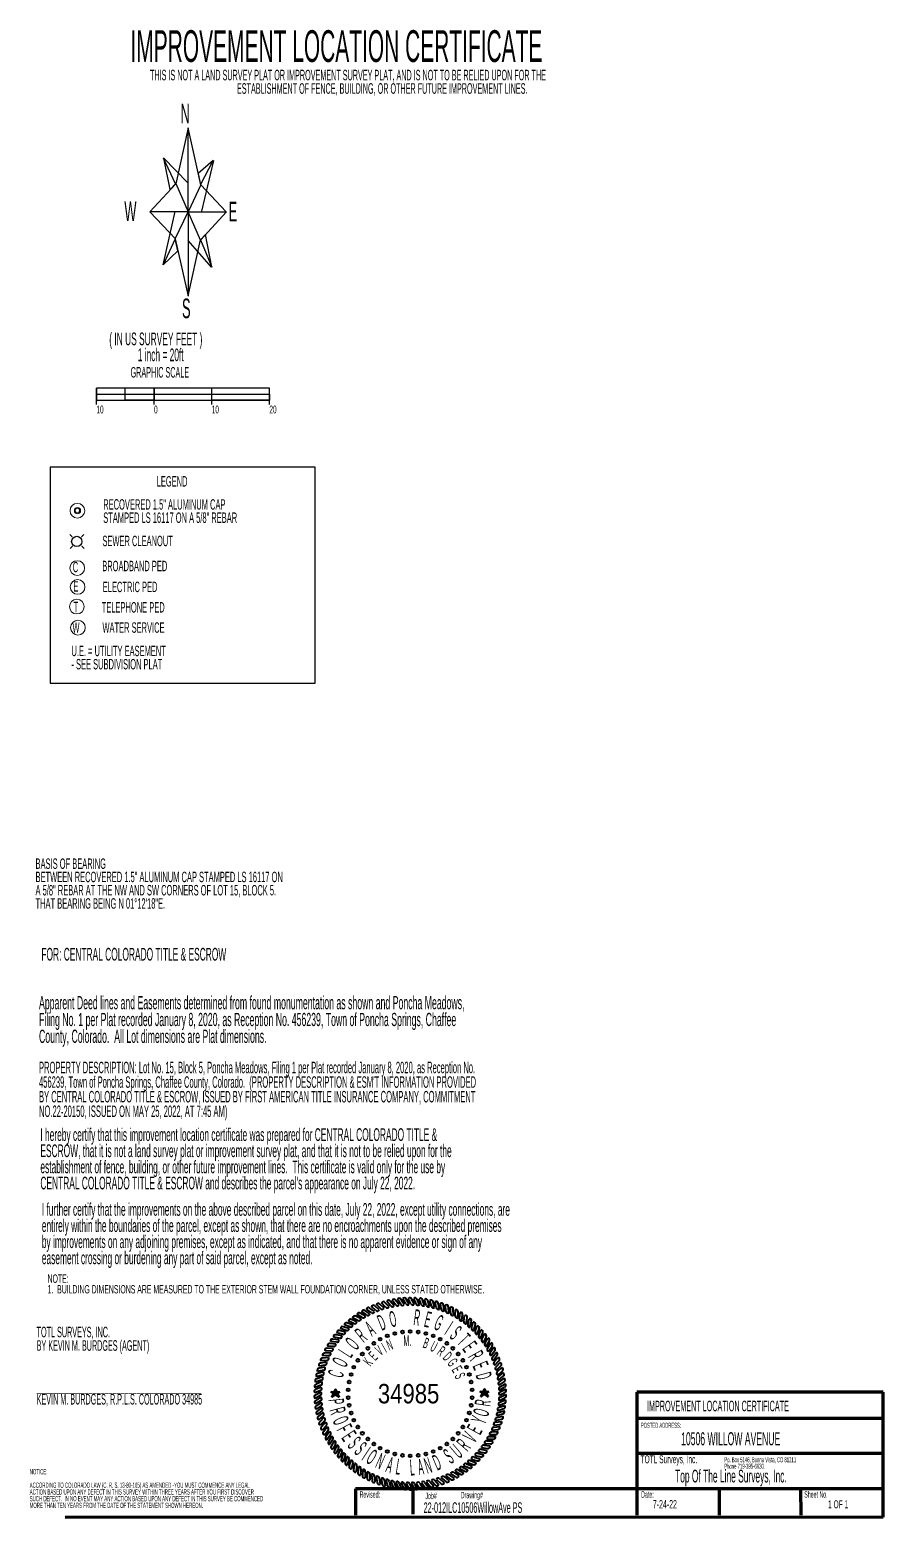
# Model space of a CAD drawing. Extents: x 2835785 to 2851632, y 1243954 to 1251877.
# Drawn here: x 2847727.5 to 2847949.6, y 1244656.6 to 1245043.4 of the extents above; entities that cross this region are included whole.
import ezdxf

# ---------------------------------------------------------------- set-up
doc = ezdxf.new("R2010")
doc.units = 0
doc.header["$MEASUREMENT"] = 0
doc.layers.get('0').update_dxf_attribs({"true_color": 0x000000})
for name, color, linetype, true_color in [('Layout', 5, 'Continuous', 0x0000ff), ('ROPE', 7, 'Continuous', 0x000000), ('Text', 5, 'Continuous', 0x0000ff)]:
    doc.layers.add(name, color=color, linetype=linetype, true_color=true_color)

msp = doc.modelspace()

# ---------------------------------------------------------------- linework, layer by layer
at = {"color": 18, "linetype": 'ByBlock', "lineweight": 40, "ltscale": 30, "true_color": 0x000000}
for p, q in [((2847805.94, 1244689.18), (2847808.1, 1244689.18)), ((2847806.01, 1244689.14), (2847808.03, 1244689.14)), ((2847806.08, 1244689.09), (2847807.96, 1244689.09)), ((2847806.08, 1244687.92), (2847806.13, 1244687.92)), ((2847806.11, 1244687.96), (2847806.2, 1244687.96)), ((2847806.13, 1244688.01), (2847806.27, 1244688.01)), ((2847806.15, 1244689.05), (2847807.89, 1244689.05)), ((2847806.15, 1244688.05), (2847806.34, 1244688.05)), ((2847806.17, 1244688.1), (2847806.41, 1244688.1)), ((2847806.19, 1244688.14), (2847806.48, 1244688.14)), ((2847806.21, 1244688.19), (2847806.55, 1244688.19)), ((2847806.22, 1244689), (2847807.82, 1244689)), ((2847806.23, 1244688.23), (2847806.62, 1244688.23)), ((2847806.25, 1244688.28), (2847806.69, 1244688.28)), ((2847806.28, 1244688.32), (2847806.76, 1244688.32)), ((2847806.29, 1244688.96), (2847807.75, 1244688.96)), ((2847806.3, 1244688.37), (2847806.83, 1244688.37)), ((2847806.32, 1244688.41), (2847806.9, 1244688.41)), ((2847806.34, 1244688.46), (2847806.97, 1244688.46)), ((2847806.36, 1244688.91), (2847807.68, 1244688.91)), ((2847806.36, 1244688.51), (2847807.69, 1244688.51)), ((2847806.38, 1244688.55), (2847807.67, 1244688.55)), ((2847806.4, 1244688.6), (2847807.65, 1244688.6)), ((2847806.42, 1244688.64), (2847807.63, 1244688.64)), ((2847806.43, 1244688.87), (2847807.61, 1244688.87)), ((2847806.44, 1244688.69), (2847807.61, 1244688.69)), ((2847806.47, 1244688.73), (2847807.59, 1244688.73)), ((2847806.49, 1244688.78), (2847807.57, 1244688.78)), ((2847806.5, 1244688.82), (2847807.55, 1244688.82)), ((2847806.7, 1244689.23), (2847807.37, 1244689.23)), ((2847806.72, 1244689.27), (2847807.35, 1244689.27)), ((2847806.74, 1244689.32), (2847807.33, 1244689.32)), ((2847806.76, 1244689.36), (2847807.31, 1244689.36)), ((2847806.78, 1244689.41), (2847807.29, 1244689.41)), ((2847806.8, 1244689.45), (2847807.27, 1244689.45)), ((2847806.82, 1244689.5), (2847807.25, 1244689.5)), ((2847806.85, 1244689.54), (2847807.23, 1244689.54)), ((2847806.87, 1244689.59), (2847807.21, 1244689.59)), ((2847806.89, 1244689.63), (2847807.19, 1244689.63)), ((2847806.91, 1244689.68), (2847807.17, 1244689.68)), ((2847806.93, 1244689.72), (2847807.15, 1244689.72)), ((2847806.95, 1244689.77), (2847807.13, 1244689.77)), ((2847806.97, 1244689.81), (2847807.11, 1244689.81)), ((2847806.99, 1244689.86), (2847807.09, 1244689.86)), ((2847807.01, 1244689.9), (2847807.07, 1244689.9)), ((2847807.04, 1244689.95), (2847807.05, 1244689.95)), ((2847807.06, 1244688.46), (2847807.71, 1244688.46)), ((2847807.13, 1244688.41), (2847807.73, 1244688.41)), ((2847807.19, 1244688.37), (2847807.75, 1244688.37)), ((2847807.26, 1244688.32), (2847807.77, 1244688.32)), ((2847807.33, 1244688.28), (2847807.79, 1244688.28)), ((2847807.4, 1244688.23), (2847807.81, 1244688.23)), ((2847807.47, 1244688.19), (2847807.83, 1244688.19)), ((2847807.54, 1244688.14), (2847807.85, 1244688.14)), ((2847807.61, 1244688.1), (2847807.87, 1244688.1)), ((2847807.68, 1244688.05), (2847807.89, 1244688.05)), ((2847807.75, 1244688.01), (2847807.91, 1244688.01)), ((2847807.82, 1244687.96), (2847807.93, 1244687.96)), ((2847807.89, 1244687.92), (2847807.95, 1244687.92)), ((2847807.96, 1244687.87), (2847807.97, 1244687.87)), ((2847844.7, 1244689.29), (2847846.87, 1244689.29)), ((2847844.77, 1244689.25), (2847846.8, 1244689.25)), ((2847844.84, 1244689.2), (2847846.73, 1244689.2)), ((2847844.85, 1244688.03), (2847844.89, 1244688.03)), ((2847844.87, 1244688.07), (2847844.96, 1244688.07)), ((2847844.89, 1244688.12), (2847845.03, 1244688.12)), ((2847844.91, 1244689.16), (2847846.65, 1244689.16)), ((2847844.91, 1244688.16), (2847845.1, 1244688.16)), ((2847844.93, 1244688.21), (2847845.17, 1244688.21)), ((2847844.96, 1244688.25), (2847845.24, 1244688.25)), ((2847844.98, 1244689.11), (2847846.58, 1244689.11)), ((2847844.98, 1244688.3), (2847845.31, 1244688.3)), ((2847845, 1244688.34), (2847845.39, 1244688.34)), ((2847845.02, 1244688.39), (2847845.46, 1244688.39)), ((2847845.04, 1244688.43), (2847845.53, 1244688.43)), ((2847845.05, 1244689.06), (2847846.51, 1244689.06)), ((2847845.06, 1244688.48), (2847845.6, 1244688.48)), ((2847845.08, 1244688.52), (2847845.67, 1244688.52)), ((2847845.1, 1244688.57), (2847845.74, 1244688.57)), ((2847845.12, 1244689.02), (2847846.44, 1244689.02)), ((2847845.12, 1244688.61), (2847846.46, 1244688.61)), ((2847845.15, 1244688.66), (2847846.44, 1244688.66)), ((2847845.17, 1244688.7), (2847846.42, 1244688.7)), ((2847845.19, 1244688.97), (2847846.37, 1244688.97)), ((2847845.19, 1244688.75), (2847846.4, 1244688.75)), ((2847845.21, 1244688.79), (2847846.38, 1244688.79)), ((2847845.23, 1244688.84), (2847846.35, 1244688.84)), ((2847845.25, 1244688.88), (2847846.33, 1244688.88)), ((2847845.26, 1244688.93), (2847846.31, 1244688.93)), ((2847845.46, 1244689.34), (2847846.13, 1244689.34)), ((2847845.48, 1244689.38), (2847846.11, 1244689.38)), ((2847845.5, 1244689.43), (2847846.09, 1244689.43)), ((2847845.53, 1244689.47), (2847846.07, 1244689.47)), ((2847845.55, 1244689.52), (2847846.05, 1244689.52)), ((2847845.57, 1244689.56), (2847846.03, 1244689.56)), ((2847845.59, 1244689.61), (2847846.01, 1244689.61)), ((2847845.61, 1244689.65), (2847845.99, 1244689.65)), ((2847845.63, 1244689.7), (2847845.97, 1244689.7)), ((2847845.65, 1244689.74), (2847845.95, 1244689.74)), ((2847845.67, 1244689.79), (2847845.93, 1244689.79)), ((2847845.69, 1244689.83), (2847845.91, 1244689.83)), ((2847845.72, 1244689.88), (2847845.89, 1244689.88)), ((2847845.74, 1244689.92), (2847845.87, 1244689.92)), ((2847845.76, 1244689.97), (2847845.85, 1244689.97)), ((2847845.78, 1244690.01), (2847845.83, 1244690.01)), ((2847845.8, 1244690.06), (2847845.81, 1244690.06)), ((2847845.82, 1244688.57), (2847846.48, 1244688.57)), ((2847845.89, 1244688.52), (2847846.5, 1244688.52)), ((2847845.96, 1244688.48), (2847846.52, 1244688.48)), ((2847846.03, 1244688.43), (2847846.54, 1244688.43)), ((2847846.1, 1244688.39), (2847846.56, 1244688.39)), ((2847846.17, 1244688.34), (2847846.58, 1244688.34)), ((2847846.24, 1244688.3), (2847846.6, 1244688.3)), ((2847846.31, 1244688.25), (2847846.62, 1244688.25)), ((2847846.38, 1244688.21), (2847846.64, 1244688.21)), ((2847846.45, 1244688.16), (2847846.66, 1244688.16)), ((2847846.52, 1244688.12), (2847846.68, 1244688.12)), ((2847846.59, 1244688.07), (2847846.7, 1244688.07)), ((2847846.66, 1244688.03), (2847846.72, 1244688.03)), ((2847846.73, 1244687.98), (2847846.74, 1244687.98))]:
    msp.add_line(p, q, dxfattribs=at)
at = {"layer": 'Layout', "color": 5, "linetype": 'ByBlock', "ltscale": 30, "true_color": 0x0000ff}
for p, q in [((2847768.64, 1245017.85), (2847771.94, 1245003.05)), ((2847768.65, 1245003.6), (2847762.27, 1245010.02)), ((2847775.3, 1245009.33), (2847772.16, 1244996.18)), ((2847765.51, 1245003.28), (2847758.74, 1244996.03)), ((2847762.2, 1244982.24), (2847765.33, 1244996.08)), ((2847771.91, 1244988.69), (2847778.66, 1244996.01)), ((2847765.34, 1244989.02), (2847768.72, 1244974.1)), ((2847774.82, 1244981.61), (2847768.73, 1244988.6))]:
    msp.add_line(p, q, dxfattribs=at)
at = {"layer": 'Layout', "color": 18, "linetype": 'ByBlock', "lineweight": 25, "ltscale": 30, "true_color": 0x000000}
for p, q in [((2847738.53, 1244911.52), (2847737.93, 1244912.12)), ((2847738.53, 1244911.52), (2847737.93, 1244912.12)), ((2847740.93, 1244911.52), (2847741.53, 1244912.12)), ((2847738.62, 1244909.12), (2847738.02, 1244908.52)), ((2847741.02, 1244909.12), (2847741.62, 1244908.52))]:
    msp.add_line(p, q, dxfattribs=at)
at = {"layer": 'Layout', "color": 5, "linetype": 'ByBlock', "lineweight": 80, "ltscale": 30, "true_color": 0x0000ff}
for p, q in [((2847949.59, 1244689.2), (2847885.5, 1244689.2)), ((2847885.5, 1244689.2), (2847885.5, 1244657.18)), ((2847949.52, 1244656.64), (2847949.59, 1244689.2)), ((2847949.59, 1244682.34), (2847885.5, 1244682.34)), ((2847949.59, 1244673.19), (2847885.5, 1244673.19)), ((2847858.44, 1244664.04), (2847812.27, 1244664.04)), ((2847812.27, 1244664.04), (2847812.27, 1244657.18)), ((2847827.27, 1244657.46), (2847827.27, 1244664.32)), ((2847885.5, 1244664.04), (2847858.04, 1244664.04)), ((2847949.53, 1244664.03), (2847885.5, 1244664.04)), ((2847906.93, 1244657.18), (2847906.93, 1244664.04)), ((2847928.2, 1244657.18), (2847928.16, 1244664.04)), ((2847736.75, 1244656.65), (2847949.54, 1244656.71))]:
    msp.add_line(p, q, dxfattribs=at)
at = {"layer": 'Layout', "color": 5, "linetype": 'ByBlock', "ltscale": 30, "true_color": 0x0000ff}
for points in [[(2847768.72, 1244996.02), (2847768.73, 1245017.83), (2847765.51, 1245003.26), (2847765.51, 1245003.36), (2847768.72, 1244996.02)], [(2847765.41, 1245003.31), (2847762.27, 1245010.01), (2847763.98, 1245001.8), (2847764.02, 1245001.8), (2847765.41, 1245003.31)], [(2847771.94, 1245003.03), (2847775.21, 1245009.35), (2847771.28, 1245005.97), (2847771.95, 1245003.04), (2847771.94, 1245003.03)], [(2847768.71, 1244996.03), (2847778.64, 1244996.03), (2847772, 1245003.08), (2847772.05, 1245003.08), (2847768.71, 1244996.03)], [(2847768.68, 1244996.05), (2847758.75, 1244996.05), (2847765.39, 1244989), (2847765.34, 1244989), (2847768.68, 1244996.05)], [(2847768.72, 1244996.01), (2847768.72, 1244974.2), (2847771.93, 1244988.78), (2847771.93, 1244988.68), (2847768.72, 1244996.01)], [(2847765.35, 1244989), (2847762.23, 1244982.25), (2847766.04, 1244985.92), (2847765.34, 1244989), (2847765.35, 1244989)], [(2847771.92, 1244988.7), (2847774.84, 1244981.62), (2847773.26, 1244990.14), (2847771.91, 1244988.7), (2847771.92, 1244988.7)]]:
    msp.add_lwpolyline(points, dxfattribs=at)
at = {"layer": 'Layout', "color": 5, "linetype": 'ByBlock', "lineweight": 25, "ltscale": 30, "true_color": 0x0000ff}
msp.add_lwpolyline([(2847732.79, 1244873.52), (2847801.8, 1244873.52), (2847801.8, 1244929.67), (2847732.79, 1244929.67), (2847732.79, 1244873.52)], dxfattribs=at)
at = {"layer": 'Layout', "color": 18, "linetype": 'ByBlock', "lineweight": 20, "ltscale": 30, "true_color": 0x000000}
for centre in [(2847739.91, 1244918.31), (2847739.85, 1244903.41), (2847739.94, 1244898.5), (2847739.76, 1244893.4), (2847740.04, 1244887.92)]:
    msp.add_circle(centre, 1.92, dxfattribs=at)
at = {"layer": 'Layout', "color": 18, "linetype": 'ByBlock', "lineweight": 0, "ltscale": 30, "true_color": 0x000000}
for centre, radius in [((2847739.93, 1244918.32), 0.812), ((2847739.88, 1244918.37), 0.6)]:
    msp.add_circle(centre, radius, dxfattribs=at)
at = {"layer": 'Layout', "color": 18, "linetype": 'ByBlock', "lineweight": 25, "ltscale": 30, "true_color": 0x000000}
msp.add_circle((2847739.73, 1244910.32), 1.34, dxfattribs=at)
at = {"layer": 'ROPE', "color": 18, "linetype": 'ByBlock', "lineweight": 40, "ltscale": 30, "true_color": 0x000000}
for p, q in [((2847825.37, 1244712.13), (2847824.58, 1244713.47)), ((2847826.7, 1244712.15), (2847826, 1244713.54)), ((2847828.04, 1244712.1), (2847827.41, 1244713.53)), ((2847829.37, 1244711.98), (2847828.83, 1244713.43)), ((2847814.84, 1244708.89), (2847813.49, 1244709.67)), ((2847815.17, 1244709.23), (2847813.87, 1244710.09)), ((2847816, 1244709.52), (2847814.71, 1244710.38)), ((2847816.36, 1244709.84), (2847815.11, 1244710.77)), ((2847817.21, 1244710.09), (2847815.96, 1244711.02)), ((2847817.58, 1244710.39), (2847816.39, 1244711.39)), ((2847818.44, 1244710.58), (2847817.25, 1244711.58)), ((2847818.83, 1244710.86), (2847817.7, 1244711.93)), ((2847819.7, 1244711.01), (2847818.57, 1244712.07)), ((2847820.1, 1244711.26), (2847819.03, 1244712.39)), ((2847820.98, 1244711.36), (2847819.91, 1244712.49)), ((2847821.4, 1244711.59), (2847820.4, 1244712.78)), ((2847822.28, 1244711.64), (2847821.28, 1244712.83)), ((2847822.71, 1244711.85), (2847821.78, 1244713.09)), ((2847823.59, 1244711.84), (2847822.66, 1244713.08)), ((2847824.04, 1244712.03), (2847823.18, 1244713.32)), ((2847824.92, 1244711.97), (2847824.06, 1244713.26)), ((2847826.25, 1244712.02), (2847825.46, 1244713.36)), ((2847827.57, 1244712), (2847826.87, 1244713.38)), ((2847828.9, 1244711.9), (2847828.27, 1244713.32)), ((2847830.22, 1244711.72), (2847829.67, 1244713.18)), ((2847830.69, 1244711.78), (2847830.23, 1244713.26)), ((2847831.52, 1244711.47), (2847831.06, 1244712.96)), ((2847832, 1244711.5), (2847831.63, 1244713.01)), ((2847832.81, 1244711.15), (2847832.44, 1244712.66)), ((2847833.29, 1244711.15), (2847833, 1244712.68)), ((2847834.08, 1244710.75), (2847833.79, 1244712.28)), ((2847834.56, 1244710.72), (2847834.36, 1244712.27)), ((2847835.32, 1244710.28), (2847835.12, 1244711.83)), ((2847835.8, 1244710.23), (2847835.69, 1244711.78)), ((2847836.54, 1244709.75), (2847836.43, 1244711.3)), ((2847837.01, 1244709.66), (2847836.99, 1244711.22)), ((2847837.72, 1244709.14), (2847837.7, 1244710.69)), ((2847838.19, 1244709.03), (2847838.25, 1244710.58)), ((2847838.87, 1244708.46), (2847838.93, 1244710.02)), ((2847839.33, 1244708.33), (2847839.48, 1244709.88)), ((2847809.86, 1244705.21), (2847808.37, 1244705.67)), ((2847810.58, 1244705.72), (2847809.09, 1244706.18)), ((2847810.83, 1244706.13), (2847809.37, 1244706.67)), ((2847811.57, 1244706.6), (2847810.11, 1244707.15)), ((2847811.84, 1244707), (2847810.42, 1244707.62)), ((2847812.62, 1244707.43), (2847811.19, 1244708.05)), ((2847812.91, 1244707.8), (2847811.52, 1244708.51)), ((2847813.7, 1244708.19), (2847812.32, 1244708.89)), ((2847814.02, 1244708.55), (2847812.68, 1244709.33)), ((2847839.97, 1244707.73), (2847840.13, 1244709.27)), ((2847840.42, 1244707.56), (2847840.66, 1244709.1)), ((2847841.03, 1244706.93), (2847841.28, 1244708.46)), ((2847841.47, 1244706.74), (2847841.8, 1244708.26)), ((2847842.05, 1244706.07), (2847842.38, 1244707.59)), ((2847842.48, 1244705.85), (2847842.89, 1244707.35)), ((2847843.01, 1244705.15), (2847843.43, 1244706.65)), ((2847843.43, 1244704.91), (2847843.93, 1244706.39)), ((2847843.92, 1244704.18), (2847844.42, 1244705.65)), ((2847807.15, 1244701.68), (2847805.6, 1244701.78)), ((2847807.3, 1244702.13), (2847805.75, 1244702.33)), ((2847807.92, 1244702.76), (2847806.37, 1244702.96)), ((2847808.09, 1244703.2), (2847806.56, 1244703.49)), ((2847808.75, 1244703.8), (2847807.22, 1244704.08)), ((2847808.95, 1244704.23), (2847807.44, 1244704.6)), ((2847809.63, 1244704.79), (2847808.12, 1244705.16)), ((2847844.32, 1244703.92), (2847844.91, 1244705.36)), ((2847844.77, 1244703.16), (2847845.36, 1244704.6)), ((2847845.16, 1244702.88), (2847845.82, 1244704.29)), ((2847845.57, 1244702.1), (2847846.23, 1244703.5)), ((2847845.94, 1244701.79), (2847846.68, 1244703.16)), ((2847846.3, 1244700.99), (2847847.04, 1244702.35)), ((2847846.65, 1244700.66), (2847847.47, 1244701.98)), ((2847805.23, 1244698.19), (2847803.68, 1244698.03)), ((2847805.3, 1244698.66), (2847803.74, 1244698.59)), ((2847805.8, 1244699.38), (2847804.25, 1244699.32)), ((2847805.9, 1244699.85), (2847804.34, 1244699.87)), ((2847806.44, 1244700.55), (2847804.89, 1244700.57)), ((2847806.56, 1244701.01), (2847805.01, 1244701.12)), ((2847846.96, 1244699.83), (2847847.78, 1244701.16)), ((2847847.29, 1244699.49), (2847848.19, 1244700.76)), ((2847847.56, 1244698.65), (2847848.46, 1244699.92)), ((2847847.87, 1244698.29), (2847848.84, 1244699.5)), ((2847848.09, 1244697.43), (2847849.06, 1244698.65)), ((2847848.38, 1244697.05), (2847849.42, 1244698.21)), ((2847803.92, 1244694.9), (2847802.4, 1244694.57)), ((2847803.93, 1244694.42), (2847802.43, 1244694)), ((2847804.3, 1244696.18), (2847802.77, 1244695.93)), ((2847804.29, 1244695.7), (2847802.77, 1244695.37)), ((2847804.72, 1244696.96), (2847803.19, 1244696.71)), ((2847804.76, 1244697.43), (2847803.22, 1244697.28)), ((2847848.55, 1244696.18), (2847849.59, 1244697.34)), ((2847848.82, 1244695.79), (2847849.92, 1244696.89)), ((2847848.94, 1244694.91), (2847850.04, 1244696.01)), ((2847849.19, 1244694.5), (2847850.35, 1244695.54)), ((2847849.26, 1244693.62), (2847850.42, 1244694.66)), ((2847849.48, 1244693.2), (2847850.7, 1244694.17)), ((2847803.2, 1244690.96), (2847801.76, 1244690.37)), ((2847803.36, 1244692.28), (2847801.89, 1244691.78)), ((2847803.29, 1244690.49), (2847801.89, 1244689.82)), ((2847803.43, 1244691.81), (2847801.99, 1244691.22)), ((2847803.6, 1244693.6), (2847802.1, 1244693.18)), ((2847803.64, 1244693.12), (2847802.17, 1244692.62)), ((2847849.5, 1244692.31), (2847850.71, 1244693.28)), ((2847849.66, 1244690.99), (2847850.93, 1244691.89)), ((2847849.7, 1244691.88), (2847850.97, 1244692.77)), ((2847849.75, 1244689.67), (2847851.07, 1244690.49)), ((2847849.84, 1244690.55), (2847851.16, 1244691.37)), ((2847803.11, 1244689.62), (2847801.71, 1244688.96)), ((2847803.1, 1244688.29), (2847801.74, 1244687.54)), ((2847803.16, 1244686.95), (2847801.84, 1244686.13)), ((2847803.23, 1244689.16), (2847801.87, 1244688.41)), ((2847803.25, 1244687.83), (2847801.93, 1244687.01)), ((2847803.34, 1244686.51), (2847802.07, 1244685.61)), ((2847849.71, 1244687.01), (2847851.11, 1244687.68)), ((2847849.77, 1244688.34), (2847851.13, 1244689.09)), ((2847849.8, 1244686.54), (2847851.24, 1244687.13)), ((2847849.89, 1244687.88), (2847851.29, 1244688.54)), ((2847849.9, 1244689.21), (2847851.26, 1244689.96)), ((2847803.3, 1244685.62), (2847802.03, 1244684.73)), ((2847803.5, 1244685.19), (2847802.29, 1244684.22)), ((2847803.52, 1244684.3), (2847802.3, 1244683.34)), ((2847803.74, 1244683.88), (2847802.58, 1244682.84)), ((2847803.81, 1244683), (2847802.65, 1244681.96)), ((2847804.06, 1244682.59), (2847802.96, 1244681.49)), ((2847849.07, 1244683.08), (2847850.57, 1244683.5)), ((2847849.08, 1244682.6), (2847850.6, 1244682.93)), ((2847849.36, 1244684.38), (2847850.83, 1244684.88)), ((2847849.4, 1244683.9), (2847850.9, 1244684.32)), ((2847849.57, 1244685.69), (2847851.01, 1244686.28)), ((2847849.64, 1244685.22), (2847851.11, 1244685.72)), ((2847804.18, 1244681.71), (2847803.08, 1244680.61)), ((2847804.45, 1244681.32), (2847803.41, 1244680.16)), ((2847804.62, 1244680.45), (2847803.58, 1244679.29)), ((2847804.91, 1244680.07), (2847803.94, 1244678.85)), ((2847805.13, 1244679.21), (2847804.16, 1244678)), ((2847805.44, 1244678.85), (2847804.54, 1244677.58)), ((2847847.7, 1244678.84), (2847849.26, 1244678.91)), ((2847847.77, 1244679.31), (2847849.32, 1244679.47)), ((2847848.24, 1244680.07), (2847849.78, 1244680.22)), ((2847848.28, 1244680.54), (2847849.81, 1244680.79)), ((2847848.7, 1244681.32), (2847850.23, 1244681.57)), ((2847848.71, 1244681.8), (2847850.23, 1244682.13)), ((2847805.71, 1244678.01), (2847804.81, 1244676.74)), ((2847806.04, 1244677.67), (2847805.22, 1244676.34)), ((2847806.35, 1244676.84), (2847805.53, 1244675.52)), ((2847806.7, 1244676.51), (2847805.96, 1244675.15)), ((2847807.06, 1244675.71), (2847806.32, 1244674.34)), ((2847807.43, 1244675.4), (2847806.77, 1244674)), ((2847845.08, 1244674.74), (2847846.63, 1244674.54)), ((2847845.7, 1244675.37), (2847847.25, 1244675.17)), ((2847845.85, 1244675.82), (2847847.4, 1244675.72)), ((2847846.44, 1244676.49), (2847847.99, 1244676.38)), ((2847846.56, 1244676.95), (2847848.11, 1244676.93)), ((2847847.1, 1244677.65), (2847848.66, 1244677.63)), ((2847847.2, 1244678.12), (2847848.75, 1244678.18)), ((2847807.84, 1244674.62), (2847807.18, 1244673.21)), ((2847808.23, 1244674.34), (2847807.64, 1244672.9)), ((2847808.68, 1244673.58), (2847808.09, 1244672.14)), ((2847809.08, 1244673.32), (2847808.58, 1244671.85)), ((2847809.57, 1244672.59), (2847809.07, 1244671.11)), ((2847809.99, 1244672.35), (2847809.57, 1244670.85)), ((2847810.52, 1244671.65), (2847810.11, 1244670.15)), ((2847810.95, 1244671.43), (2847810.62, 1244669.91)), ((2847841.43, 1244670.9), (2847842.89, 1244670.35)), ((2847842.17, 1244671.37), (2847843.63, 1244670.83)), ((2847842.42, 1244671.78), (2847843.91, 1244671.32)), ((2847843.14, 1244672.29), (2847844.63, 1244671.83)), ((2847843.37, 1244672.71), (2847844.88, 1244672.34)), ((2847844.05, 1244673.27), (2847845.56, 1244672.9)), ((2847844.25, 1244673.7), (2847845.78, 1244673.42)), ((2847844.91, 1244674.3), (2847846.44, 1244674.01)), ((2847811.53, 1244670.76), (2847811.2, 1244669.24)), ((2847811.97, 1244670.57), (2847811.72, 1244669.04)), ((2847812.58, 1244669.94), (2847812.34, 1244668.4)), ((2847813.03, 1244669.77), (2847812.87, 1244668.23)), ((2847813.67, 1244669.17), (2847813.52, 1244667.62)), ((2847814.13, 1244669.04), (2847814.07, 1244667.48)), ((2847814.81, 1244668.47), (2847814.75, 1244666.92)), ((2847815.28, 1244668.36), (2847815.3, 1244666.81)), ((2847815.99, 1244667.84), (2847816.01, 1244666.28)), ((2847816.46, 1244667.75), (2847816.57, 1244666.2)), ((2847817.2, 1244667.27), (2847817.31, 1244665.72)), ((2847817.68, 1244667.22), (2847817.88, 1244665.67)), ((2847835.42, 1244667.11), (2847836.61, 1244666.11)), ((2847835.79, 1244667.41), (2847837.04, 1244666.48)), ((2847836.64, 1244667.66), (2847837.89, 1244666.73)), ((2847837, 1244667.98), (2847838.29, 1244667.12)), ((2847837.83, 1244668.27), (2847839.13, 1244667.41)), ((2847838.16, 1244668.61), (2847839.51, 1244667.83)), ((2847838.98, 1244668.95), (2847840.32, 1244668.17)), ((2847839.3, 1244669.31), (2847840.68, 1244668.61)), ((2847840.09, 1244669.7), (2847841.48, 1244668.99)), ((2847840.38, 1244670.07), (2847841.81, 1244669.45)), ((2847841.16, 1244670.5), (2847842.58, 1244669.88)), ((2847818.44, 1244666.78), (2847818.64, 1244665.23)), ((2847818.92, 1244666.75), (2847819.21, 1244665.22)), ((2847819.71, 1244666.35), (2847820, 1244664.82)), ((2847820.19, 1244666.35), (2847820.56, 1244664.84)), ((2847821, 1244666), (2847821.37, 1244664.49)), ((2847821.48, 1244666.03), (2847821.94, 1244664.54)), ((2847822.31, 1244665.72), (2847822.77, 1244664.24)), ((2847822.78, 1244665.78), (2847823.33, 1244664.32)), ((2847823.63, 1244665.52), (2847824.17, 1244664.07)), ((2847824.1, 1244665.6), (2847824.73, 1244664.18)), ((2847824.96, 1244665.4), (2847825.59, 1244663.97)), ((2847825.43, 1244665.5), (2847826.13, 1244664.12)), ((2847826.3, 1244665.35), (2847827, 1244663.96)), ((2847826.75, 1244665.48), (2847827.54, 1244664.14)), ((2847827.63, 1244665.37), (2847828.42, 1244664.03)), ((2847828.08, 1244665.53), (2847828.94, 1244664.24)), ((2847828.96, 1244665.47), (2847829.82, 1244664.18)), ((2847829.41, 1244665.66), (2847830.34, 1244664.42)), ((2847830.29, 1244665.65), (2847831.22, 1244664.41)), ((2847830.72, 1244665.86), (2847831.72, 1244664.67)), ((2847831.6, 1244665.91), (2847832.6, 1244664.72)), ((2847832.02, 1244666.14), (2847833.09, 1244665.01)), ((2847832.9, 1244666.24), (2847833.97, 1244665.11)), ((2847833.3, 1244666.49), (2847834.43, 1244665.43)), ((2847834.17, 1244666.64), (2847835.3, 1244665.57)), ((2847834.56, 1244666.92), (2847835.75, 1244665.92))]:
    msp.add_line(p, q, dxfattribs=at)
for centre in [(2847816.99, 1244701.85), (2847818.71, 1244702.94), (2847820.54, 1244703.81), (2847822.48, 1244704.43), (2847824.47, 1244704.81), (2847826.5, 1244704.94), (2847828.53, 1244704.81), (2847830.52, 1244704.43), (2847832.45, 1244703.81), (2847834.29, 1244702.94), (2847836, 1244701.85), (2847814.04, 1244699.08), (2847815.43, 1244700.56), (2847837.57, 1244700.56), (2847838.96, 1244699.08), (2847811.12, 1244693.77), (2847811.86, 1244695.65), (2847812.84, 1244697.43), (2847840.15, 1244697.43), (2847841.13, 1244695.65), (2847841.88, 1244693.77), (2847810.61, 1244691.8), (2847842.38, 1244691.8), (2847810.36, 1244689.78), (2847810.36, 1244687.75), (2847842.64, 1244689.78), (2847842.64, 1244687.75), (2847810.61, 1244685.74), (2847811.12, 1244683.77), (2847841.88, 1244683.77), (2847842.38, 1244685.74), (2847811.86, 1244681.88), (2847812.84, 1244680.1), (2847814.04, 1244678.46), (2847838.96, 1244678.46), (2847840.15, 1244680.1), (2847841.13, 1244681.88), (2847815.43, 1244676.98), (2847816.99, 1244675.68), (2847818.71, 1244674.6), (2847834.29, 1244674.6), (2847836, 1244675.68), (2847837.57, 1244676.98), (2847820.54, 1244673.73), (2847822.48, 1244673.1), (2847824.47, 1244672.72), (2847826.5, 1244672.6), (2847828.53, 1244672.72), (2847830.52, 1244673.1), (2847832.45, 1244673.73)]:
    msp.add_circle(centre, 0.372, dxfattribs=at)
for centre, start, end in [((2847823.6, 1244713.06), 24.6045, 148.07), ((2847824.99, 1244713.18), 21.3318, 144.7973), ((2847826.39, 1244713.23), 18.059, 141.5246), ((2847827.79, 1244713.19), 14.7863, 138.2519), ((2847829.18, 1244713.08), 11.5136, 134.9791), ((2847830.57, 1244712.89), 8.2409, 131.7064), ((2847813.17, 1244709.28), 50.7863, 174.2518), ((2847814.37, 1244710.01), 47.5136, 170.9791), ((2847815.6, 1244710.67), 44.2408, 167.7064), ((2847815.51, 1244709.6), 227.5438, 350.9489), ((2847816.72, 1244710.19), 224.2711, 347.6761), ((2847816.87, 1244711.25), 40.9681, 164.4337), ((2847817.96, 1244710.72), 220.9984, 344.4034), ((2847818.17, 1244711.77), 37.6954, 161.1609), ((2847819.22, 1244711.17), 217.7256, 341.1307), ((2847819.5, 1244712.2), 34.4227, 157.8882), ((2847820.52, 1244711.55), 214.4529, 337.858), ((2847820.85, 1244712.57), 31.1499, 154.6155), ((2847821.83, 1244711.85), 211.1802, 334.5852), ((2847822.22, 1244712.85), 27.8772, 151.3428), ((2847823.15, 1244712.08), 207.9075, 331.3125), ((2847824.49, 1244712.23), 204.6347, 328.0398), ((2847825.84, 1244712.31), 201.362, 324.7671), ((2847827.18, 1244712.31), 198.0892, 321.4943), ((2847828.53, 1244712.23), 194.8165, 318.2216), ((2847829.86, 1244712.08), 191.5438, 314.9488), ((2847831.19, 1244711.85), 188.2711, 311.6761), ((2847831.94, 1244712.62), 4.9681, 128.4336), ((2847832.5, 1244711.54), 184.9983, 308.4034), ((2847833.29, 1244712.27), 1.6954, 125.1609), ((2847833.79, 1244711.16), 181.7256, 305.1307), ((2847834.62, 1244711.84), 358.4227, 121.8882), ((2847835.06, 1244710.71), 178.4529, 301.8579), ((2847835.93, 1244711.34), 355.15, 118.6155), ((2847836.3, 1244710.19), 175.1802, 298.5852), ((2847837.2, 1244710.76), 351.8772, 115.3427), ((2847837.51, 1244709.59), 171.9074, 295.3125), ((2847838.44, 1244710.12), 348.6045, 112.07), ((2847839.64, 1244709.4), 345.3318, 108.7973), ((2847808.87, 1244705.73), 63.8772, 187.3427), ((2847809.87, 1244706.71), 60.6045, 184.07), ((2847810.08, 1244705.66), 243.9075, 7.3125), ((2847810.92, 1244707.63), 57.3318, 180.7973), ((2847811.07, 1244706.57), 240.6347, 4.0398), ((2847812.02, 1244708.49), 54.0591, 177.5246), ((2847812.11, 1244707.42), 237.362, 0.767), ((2847813.2, 1244708.21), 234.0893, 357.4943), ((2847814.34, 1244708.94), 230.8165, 354.2216), ((2847838.68, 1244708.93), 168.6347, 292.0398), ((2847839.81, 1244708.2), 165.362, 288.767), ((2847840.9, 1244707.41), 162.0893, 285.4943), ((2847840.8, 1244708.62), 342.0591, 105.5246), ((2847841.94, 1244706.56), 158.8165, 282.2216), ((2847841.91, 1244707.77), 338.7863, 102.2518), ((2847842.93, 1244705.65), 155.5438, 278.9489), ((2847842.97, 1244706.86), 335.5136, 98.9791), ((2847843.98, 1244705.89), 332.2409, 95.7064), ((2847805.48, 1244701.3), 76.9682, 200.4337), ((2847806.23, 1244702.48), 73.6954, 197.1609), ((2847807.05, 1244703.61), 70.4227, 193.8882), ((2847807.44, 1244702.61), 253.7256, 17.1307), ((2847807.93, 1244704.7), 67.15, 190.6155), ((2847808.26, 1244703.68), 250.4529, 13.8579), ((2847809.14, 1244704.69), 247.1802, 10.5852), ((2847843.87, 1244704.68), 152.2711, 275.6761), ((2847844.75, 1244703.66), 148.9983, 272.4034), ((2847844.93, 1244704.86), 328.9681, 92.4336), ((2847845.57, 1244702.6), 145.7256, 269.1307), ((2847845.82, 1244703.78), 325.6954, 89.1609), ((2847846.33, 1244701.49), 142.4529, 265.8579), ((2847846.64, 1244702.66), 322.4227, 85.8882), ((2847847.4, 1244701.48), 319.15, 82.6155), ((2847803.65, 1244697.53), 86.7863, 210.2518), ((2847804.19, 1244698.82), 83.5136, 206.9791), ((2847804.8, 1244700.08), 80.2409, 203.7064), ((2847804.79, 1244697.93), 266.8165, 30.2216), ((2847805.35, 1244699.16), 263.5438, 26.9489), ((2847805.98, 1244700.35), 260.2711, 23.6761), ((2847806.68, 1244701.5), 256.9984, 20.4034), ((2847847.03, 1244700.33), 139.1802, 262.5852), ((2847847.66, 1244699.14), 135.9074, 259.3125), ((2847848.21, 1244697.92), 132.6347, 256.0398), ((2847848.1, 1244700.27), 315.8772, 79.3427), ((2847848.72, 1244699.02), 312.6045, 76.07), ((2847849.27, 1244697.73), 309.3318, 72.7973), ((2847802.8, 1244694.87), 93.3318, 216.7973), ((2847803.19, 1244696.21), 90.0591, 213.5246), ((2847803.54, 1244694.1), 276.6348, 40.0398), ((2847803.89, 1244695.4), 273.362, 36.767), ((2847804.3, 1244696.68), 270.0893, 33.4943), ((2847848.7, 1244696.66), 129.362, 252.767), ((2847849.12, 1244695.38), 126.0892, 249.4943), ((2847849.46, 1244694.08), 122.8165, 246.2216), ((2847849.75, 1244696.42), 306.059, 69.5245), ((2847850.15, 1244695.08), 302.7863, 66.2518), ((2847850.47, 1244693.72), 299.5136, 62.9791), ((2847802.1, 1244690.74), 103.15, 226.6155), ((2847802.26, 1244692.13), 99.8772, 223.3427), ((2847802.49, 1244693.5), 96.6045, 220.07), ((2847802.97, 1244690.1), 286.4529, 49.8579), ((2847803.08, 1244691.45), 283.1802, 46.5852), ((2847803.28, 1244692.78), 279.9075, 43.3125), ((2847849.73, 1244692.76), 119.5438, 242.9488), ((2847849.92, 1244691.43), 116.2711, 239.6761), ((2847850.03, 1244690.09), 112.9983, 236.4034), ((2847850.71, 1244692.34), 296.2409, 59.7064), ((2847850.88, 1244690.95), 292.9681, 56.4336), ((2847802.03, 1244689.34), 106.4227, 229.8882), ((2847802.04, 1244687.94), 109.6954, 233.1609), ((2847802.12, 1244686.55), 112.9681, 236.4336), ((2847802.93, 1244688.76), 289.7257, 53.1307), ((2847802.97, 1244687.41), 292.9984, 56.4034), ((2847803.08, 1244686.07), 296.2711, 59.6761), ((2847849.92, 1244686.05), 103.1802, 226.5852), ((2847850.03, 1244687.4), 106.4529, 229.858), ((2847850.07, 1244688.74), 109.7256, 233.1307), ((2847850.9, 1244686.76), 283.1499, 46.6154), ((2847850.97, 1244688.16), 286.4227, 49.8882), ((2847850.96, 1244689.56), 289.6954, 53.1609), ((2847802.29, 1244685.16), 116.2409, 239.7064), ((2847802.53, 1244683.78), 119.5136, 242.9791), ((2847802.85, 1244682.42), 122.7863, 246.2518), ((2847803.27, 1244684.74), 299.5438, 62.9488), ((2847803.54, 1244683.42), 302.8166, 66.2216), ((2847803.88, 1244682.12), 306.0893, 69.4943), ((2847849.11, 1244682.1), 93.362, 216.767), ((2847849.46, 1244683.4), 96.6347, 220.0397), ((2847849.72, 1244684.72), 99.9075, 223.3125), ((2847850.2, 1244682.63), 273.3318, 36.7973), ((2847850.51, 1244684), 276.6045, 40.07), ((2847850.74, 1244685.37), 279.8772, 43.3427), ((2847803.25, 1244681.08), 126.059, 249.5245), ((2847803.73, 1244679.77), 129.3318, 252.7973), ((2847804.28, 1244678.48), 132.6045, 256.07), ((2847804.3, 1244680.84), 309.362, 72.767), ((2847804.79, 1244679.58), 312.6347, 76.0397), ((2847805.34, 1244678.36), 315.9075, 79.3125), ((2847847.65, 1244678.34), 83.5438, 206.9488), ((2847848.21, 1244679.57), 86.8166, 210.2216), ((2847848.7, 1244680.82), 90.0893, 213.4943), ((2847848.81, 1244678.68), 263.5136, 26.9791), ((2847849.35, 1244679.97), 266.7863, 30.2518), ((2847849.81, 1244681.29), 270.059, 33.5245), ((2847804.9, 1244677.23), 135.8772, 259.3427), ((2847805.6, 1244676.02), 139.1499, 262.6154), ((2847806.36, 1244674.84), 142.4227, 265.8882), ((2847805.97, 1244677.17), 319.1802, 82.5852), ((2847806.67, 1244676.01), 322.4529, 85.8579), ((2847807.43, 1244674.9), 325.7256, 89.1306), ((2847845.56, 1244674.89), 73.7257, 197.1307), ((2847846.32, 1244676), 76.9984, 200.4034), ((2847847.02, 1244677.15), 80.2711, 203.6761), ((2847846.77, 1244675.02), 253.6954, 17.1609), ((2847847.52, 1244676.2), 256.9681, 20.4336), ((2847848.2, 1244677.42), 260.2409, 23.7064), ((2847807.18, 1244673.72), 145.6954, 269.1609), ((2847808.07, 1244672.64), 148.9681, 272.4336), ((2847808.25, 1244673.84), 328.9984, 92.4034), ((2847809.02, 1244671.61), 152.2409, 275.7064), ((2847809.13, 1244672.82), 332.2711, 95.6761), ((2847810.03, 1244670.64), 155.5136, 278.9791), ((2847810.07, 1244671.85), 335.5438, 98.9488), ((2847811.06, 1244670.94), 338.8166, 102.2216), ((2847841.93, 1244670.93), 60.6347, 184.0398), ((2847842.92, 1244671.84), 63.9074, 187.3125), ((2847843.86, 1244672.81), 67.1802, 190.5852), ((2847844.13, 1244671.77), 243.8772, 7.3427), ((2847844.74, 1244673.82), 70.4529, 193.8579), ((2847845.07, 1244672.8), 247.15, 10.6155), ((2847845.95, 1244673.89), 250.4227, 13.8882), ((2847811.09, 1244669.73), 158.7863, 282.2518), ((2847812.2, 1244668.88), 162.059, 285.5245), ((2847812.1, 1244670.09), 342.0893, 105.4943), ((2847813.36, 1244668.1), 165.3318, 288.7973), ((2847813.19, 1244669.3), 345.362, 108.767), ((2847814.56, 1244667.38), 168.6045, 292.07), ((2847814.32, 1244668.57), 348.6347, 112.0397), ((2847815.49, 1244667.91), 351.9075, 115.3125), ((2847816.7, 1244667.31), 355.1802, 118.5852), ((2847817.94, 1244666.79), 358.4529, 121.858), ((2847835.04, 1244666.78), 40.9983, 164.4034), ((2847836.28, 1244667.31), 44.2711, 167.6761), ((2847837.49, 1244667.9), 47.5438, 170.9488), ((2847838.66, 1244668.56), 50.8165, 174.2216), ((2847838.63, 1244667.49), 227.5136, 350.9791), ((2847839.8, 1244669.29), 54.0893, 177.4943), ((2847839.83, 1244668.22), 230.7863, 354.2518), ((2847840.89, 1244670.08), 57.362, 180.767), ((2847840.98, 1244669.01), 234.059, 357.5245), ((2847842.08, 1244669.87), 237.3318, 0.7973), ((2847843.13, 1244670.79), 240.6045, 4.07), ((2847815.8, 1244666.74), 171.8772, 295.3427), ((2847817.07, 1244666.16), 175.1499, 298.6154), ((2847818.38, 1244665.66), 178.4227, 301.8882), ((2847819.21, 1244666.34), 1.7256, 125.1307), ((2847819.71, 1244665.23), 181.6954, 305.1609), ((2847820.5, 1244665.96), 4.9984, 128.4034), ((2847821.06, 1244664.88), 184.9682, 308.4336), ((2847821.81, 1244665.65), 8.2711, 131.6761), ((2847822.43, 1244664.61), 188.2409, 311.7063), ((2847823.14, 1244665.42), 11.5438, 134.9489), ((2847823.82, 1244664.42), 191.5136, 314.9791), ((2847824.47, 1244665.27), 14.8165, 138.2216), ((2847825.21, 1244664.31), 194.7863, 318.2518), ((2847825.82, 1244665.19), 18.0893, 141.4943), ((2847826.61, 1244664.27), 198.0591, 321.5245), ((2847827.16, 1244665.19), 21.362, 144.767), ((2847828.01, 1244664.32), 201.3318, 324.7972), ((2847828.51, 1244665.27), 24.6347, 148.0398), ((2847829.4, 1244664.44), 204.6045, 328.07), ((2847829.85, 1244665.42), 27.9074, 151.3125), ((2847830.78, 1244664.65), 207.8772, 331.3427), ((2847831.17, 1244665.65), 31.1802, 154.5852), ((2847832.15, 1244664.93), 211.15, 334.6155), ((2847832.48, 1244665.95), 34.4529, 157.8579), ((2847833.5, 1244665.3), 214.4227, 337.8882), ((2847833.78, 1244666.33), 37.7256, 161.1307), ((2847834.83, 1244665.73), 217.6954, 341.1609), ((2847836.13, 1244666.25), 220.9681, 344.4336), ((2847837.4, 1244666.83), 224.2409, 347.7064)]:
    msp.add_arc(centre, 0.502, start, end, dxfattribs=at)
at = {"layer": 'Text', "color": 5, "linetype": 'ByBlock', "ltscale": 30, "true_color": 0x0000ff}
for p, q in [((2847744.85, 1244945.9), (2847744.85, 1244950.17)), ((2847744.85, 1244947.03), (2847744.85, 1244950.17)), ((2847752.35, 1244947.03), (2847752.35, 1244950.17)), ((2847759.85, 1244945.9), (2847759.85, 1244950.17)), ((2847759.85, 1244947.03), (2847759.85, 1244950.17)), ((2847774.85, 1244945.9), (2847774.85, 1244950.17)), ((2847789.85, 1244945.9), (2847789.85, 1244950.17)), ((2847744.85, 1244948.6), (2847789.85, 1244948.6))]:
    msp.add_line(p, q, dxfattribs=at)
at = {"layer": 'Text', "color": 5, "linetype": 'ByBlock', "lineweight": 40, "ltscale": 30, "true_color": 0x0000ff}
for p, q in [((2847805.87, 1244689.23), (2847806.7, 1244689.23)), ((2847806.5, 1244688.81), (2847805.87, 1244689.23)), ((2847806.07, 1244687.88), (2847806.5, 1244688.81)), ((2847807.01, 1244688.49), (2847806.07, 1244687.88)), ((2847806.7, 1244689.23), (2847807.04, 1244689.96)), ((2847807.98, 1244687.87), (2847807.01, 1244688.49)), ((2847807.04, 1244689.96), (2847807.37, 1244689.23)), ((2847807.37, 1244689.23), (2847808.17, 1244689.23)), ((2847808.17, 1244689.23), (2847807.55, 1244688.83)), ((2847807.55, 1244688.83), (2847807.98, 1244687.87)), ((2847845.27, 1244688.92), (2847844.63, 1244689.33)), ((2847844.63, 1244689.33), (2847845.46, 1244689.33)), ((2847844.83, 1244687.99), (2847845.27, 1244688.92)), ((2847845.78, 1244688.6), (2847844.83, 1244687.99)), ((2847845.46, 1244689.33), (2847845.81, 1244690.07)), ((2847846.74, 1244687.98), (2847845.78, 1244688.6)), ((2847845.81, 1244690.07), (2847846.13, 1244689.33)), ((2847846.13, 1244689.33), (2847846.93, 1244689.33)), ((2847846.93, 1244689.33), (2847846.31, 1244688.94)), ((2847846.31, 1244688.94), (2847846.74, 1244687.98))]:
    msp.add_line(p, q, dxfattribs=at)
at = {"layer": 'Text', "color": 5, "linetype": 'ByBlock', "ltscale": 30, "true_color": 0x0000ff}
for points in [[(2847744.85, 1244947.03), (2847789.85, 1244947.03), (2847789.85, 1244950.17), (2847744.85, 1244950.17), (2847744.85, 1244947.03)], [(2847744.85, 1244948.6), (2847752.35, 1244948.6), (2847752.35, 1244950.17), (2847744.85, 1244950.17), (2847744.85, 1244948.6)], [(2847759.85, 1244948.6), (2847774.85, 1244948.6), (2847774.85, 1244950.17), (2847759.85, 1244950.17), (2847759.85, 1244948.6)], [(2847752.35, 1244948.6), (2847759.85, 1244948.6), (2847759.85, 1244947.03), (2847752.35, 1244947.03), (2847752.35, 1244948.6)], [(2847774.85, 1244948.6), (2847789.85, 1244948.6), (2847789.85, 1244947.03), (2847774.85, 1244947.03), (2847774.85, 1244948.6)]]:
    msp.add_lwpolyline(points, dxfattribs=at)

# ---------------------------------------------------------------- texts
at = {"layer": 'Layout'}
for s, height, width, p in [('IMPROVEMENT LOCATION CERTIFICATE', 8.2533, 0.493782, (2847753.71, 1245034.98)), ('THIS IS NOT A LAND SURVEY PLAT OR IMPROVEMENT SURVEY PLAT, AND IS NOT TO BE RELIED UPON FOR THE ', 2.75, 0.494229, (2847758.79, 1245030.2)), ('ESTABLISHMENT OF FENCE, BUILDING, OR OTHER FUTURE IMPROVEMENT LINES.', 2.75, 0.494229, (2847781.42, 1245026.71)), ('N', 5.09, 0.493901, (2847766.73, 1245019.01)), ('W', 5.09, 0.493901, (2847752.11, 1244993.63)), ('E', 5.09, 0.493901, (2847779.25, 1244993.53)), ('S', 5.09, 0.493901, (2847767.11, 1244968.38)), ('( IN US SURVEY FEET )', 3.3017, 0.493865, (2847748.19, 1244961.33)), ('1 inch = 20ft', 3.3017, 0.493865, (2847755.6, 1244957.19)), ('GRAPHIC SCALE', 2.75, 0.494229, (2847753.74, 1244952.92)), ('LEGEND', 2.715, 0.494403, (2847760.53, 1244924.59)), ('RECOVERED 1.5" ALUMINUM CAP ', 2.715, 0.494403, (2847746.62, 1244918.6)), ('STAMPED LS 16117 ON A 5/8" REBAR', 2.715, 0.494403, (2847746.62, 1244915.15)), ('SEWER CLEANOUT', 2.715, 0.494403, (2847746.41, 1244909.1)), ('C', 2.71, 0.494403, (2847738.7, 1244902.32)), ('BROADBAND PED', 2.715, 0.494403, (2847746.37, 1244902.59)), ('E', 2.71, 0.494403, (2847738.84, 1244897.29)), ('ELECTRIC PED', 2.715, 0.494403, (2847746.51, 1244897.15)), ('T', 2.71, 0.494403, (2847738.91, 1244891.92)), ('TELEPHONE PED', 2.715, 0.494403, (2847746.23, 1244891.85)), ('W', 2.71, 0.494403, (2847738.62, 1244886.63)), ('WATER SERVICE', 2.715, 0.494403, (2847746.42, 1244886.58)), ('- SEE SUBDIVISION PLAT', 2.715, 0.494403, (2847738.35, 1244877.06)), ('U.E. = UTILITY EASEMENT ', 2.715, 0.494403, (2847738.35, 1244880.51)), ('BASIS OF BEARING ', 2.715, 0.494403, (2847729.01, 1244825.2)), ('BETWEEN RECOVERED 1.5" ALUMINUM CAP STAMPED LS 16117 ON ', 2.715, 0.494403, (2847729.01, 1244821.75)), ('A 5/8" REBAR AT THE NW AND SW CORNERS OF LOT 15, BLOCK 5.  ', 2.715, 0.494403, (2847729.01, 1244818.3)), ('THAT BEARING BEING N 01%%D12\'18"E.', 2.715, 0.494403, (2847729.01, 1244814.86)), ('FOR: CENTRAL COLORADO TITLE & ESCROW ', 3.3017, 0.493865, (2847730.53, 1244801.36)), ('Apparent Deed lines and Easements determined from found monumentation as shown and Poncha Meadows, ', 3.4383, 0.493912, (2847729.91, 1244788.7)), ('Filing No. 1 per Plat recorded January 8, 2020, as Reception No. 456239, Town of Poncha Springs, Chaffee ', 3.43833, 0.493912, (2847729.91, 1244784.33)), ('County, Colorado.  All Lot dimensions are Plat dimensions.', 3.4383, 0.493912, (2847729.91, 1244779.96)), ("456239, Town of Poncha Springs, Chaffee County, Colorado.  (PROPERTY DESCRIPTION & ESM'T INFORMATION PROVIDED ", 2.98667, 0.493897, (2847729.91, 1244768.29)), ('PROPERTY DESCRIPTION: Lot No. 15, Block 5, Poncha Meadows, Filing 1 per Plat recorded January 8, 2020, as Reception No. ', 2.98667, 0.493897, (2847729.91, 1244772.08)), ('BY CENTRAL COLORADO TITLE & ESCROW, ISSUED BY FIRST AMERICAN TITLE INSURANCE COMPANY, COMMITMENT ', 2.9867, 0.493897, (2847729.91, 1244764.49)), ('NO.22-20150, ISSUED ON MAY 25, 2022, AT 7:45 AM)', 2.9867, 0.493897, (2847729.91, 1244760.7)), ('I hereby certify that this improvement location certificate was prepared for CENTRAL COLORADO TITLE & ', 3.30167, 0.493865, (2847730.27, 1244754.47)), ('ESCROW, that it is not a land survey plat or improvement survey plat, and that it is not to be relied upon for the ', 3.30167, 0.493865, (2847730.27, 1244750.27)), ('establishment of fence, building, or other future improvement lines.  This certificate is valid only for the use by ', 3.30167, 0.493865, (2847730.27, 1244746.08)), ("CENTRAL COLORADO TITLE & ESCROW and describes the parcel's appearance on July 22, 2022.", 3.3017, 0.493865, (2847730.27, 1244741.88)), ('I further certify that the improvements on the above described parcel on this date, July 22, 2022, except utility connections, are ', 3.30167, 0.493865, (2847730.64, 1244735.02)), ('entirely within the boundaries of the parcel, except as shown, that there are no encroachments upon the described premises ', 3.30167, 0.493865, (2847730.64, 1244730.82)), ('by improvements on any adjoining premises, except as indicated, and that there is no apparent evidence or sign of any ', 3.30167, 0.493865, (2847730.64, 1244726.63)), ('easement crossing or burdening any part of said parcel, except as noted.', 3.3017, 0.493865, (2847730.64, 1244722.43)), ('NOTE:  ', 2.173, 0.494096, (2847732.14, 1244717.59)), ('1.  BUILDING DIMENSIONS ARE MEASURED TO THE EXTERIOR STEM WALL FOUNDATION CORNER, UNLESS STATED OTHERWISE.', 2.17333, 0.494096, (2847732.14, 1244714.83)), ('TOTL SURVEYS, INC.', 2.75, 0.494229, (2847729.29, 1244703.42)), ('BY KEVIN M. BURDGES (AGENT)', 2.75, 0.494229, (2847729.29, 1244699.92)), ('_________________________________________', 2.75, 0.494229, (2847729.29, 1244689.44)), ('KEVIN M. BURDGES, R.P.L.S. COLORADO 34985', 2.75, 0.494229, (2847729.29, 1244685.95)), ('IMPROVEMENT LOCATION CERTIFICATE', 2.75, 0.494229, (2847888.11, 1244684.19)), ('POSTED ADDRESS:', 1.325, 0.494393, (2847886.53, 1244679.89)), ('10506 WILLOW AVENUE', 3.395, 0.493735, (2847896.99, 1244675.35)), ('TOTL Surveys, Inc.', 2.07, 0.494129, (2847886.43, 1244670.68)), ('Po. Box 5146, Buena Vista, CO 81211', 1.325, 0.494393, (2847908.22, 1244670.93)), ('NOTICE:', 1.377, 0.494357, (2847727.49, 1244667.79)), ('Top Of The Line Surveys, Inc.', 3.3117, 0.493985, (2847895.41, 1244665.69)), ('Phone 719-395-6630.', 1.325, 0.494393, (2847908.22, 1244669.25)), ('ACCORDING TO COLORADO LAW (C. R. S. 13-80-105) AS AMENDED -YOU MUST COMMENCE ANY LEGAL ', 1.3767, 0.494357, (2847727.49, 1244664.29)), ('ACTION BASED UPON ANY DEFECT IN THIS SURVEY WITHIN THREE YEARS AFTER YOU FIRST DISCOVER ', 1.3767, 0.494357, (2847727.49, 1244662.54)), ('Revised:', 1.65, 0.494067, (2847813.33, 1244661.74)), ('Drawing#', 1.65, 0.494067, (2847839.66, 1244661.58)), ('Date:', 1.65, 0.494067, (2847886.6, 1244661.75)), ('Sheet No.', 1.65, 0.494067, (2847929.03, 1244661.75)), ('SUCH DEFECT.  IN NO EVENT MAY ANY ACTION BASED UPON ANY DEFECT IN THIS SURVEY BE COMMENCED ', 1.3767, 0.494357, (2847727.49, 1244660.79)), ('MORE THAN TEN YEARS FROM THE DATE OF THE STATEMENT SHOWN HEREON.', 1.3767, 0.494357, (2847727.49, 1244659.05)), ('22-012ILC10506WillowAve PS', 2.75, 0.494229, (2847829.99, 1244657.78)), ('Job#', 1.65, 0.494067, (2847830.44, 1244661.36)), ('7-24-22', 2.202, 0.493865, (2847889.63, 1244658.92)), ('1 OF 1', 2.07, 0.494129, (2847935.23, 1244658.98))]:
    msp.add_text(s, height=height, dxfattribs=dict(at, width=width)).set_placement(p)
at = {"layer": 'Text'}
for s, height, width, p in [('10', 2.037, 0.494032, (2847744.85, 1244943.62)), ('0', 2.04, 0.494032, (2847759.85, 1244943.62)), ('10', 2.037, 0.494032, (2847774.85, 1244943.62)), ('20', 2.037, 0.494032, (2847789.85, 1244943.62)), ('M.', 2.75, 0.398089, (2847824.72, 1244701.16)), ('34985', 5.063, 0.849894, (2847818.08, 1244686.24))]:
    msp.add_text(s, height=height, dxfattribs=dict(at, width=width)).set_placement(p)
for s, height, rotation, width, p in [('O', 4.12, 11.2345, 0.397616, (2847821.53, 1244705.99)), ('R', 4.12, 352.8136, 0.397616, (2847827.22, 1244706.65)), ('E', 4.12, 346.2079, 0.397616, (2847829.91, 1244706.24)), ('R', 4.12, 39.4239, 0.397616, (2847814.37, 1244701.89)), ('A', 4.12, 31.8192, 0.397616, (2847816.54, 1244703.56)), ('D', 4.12, 21.2092, 0.397616, (2847819.06, 1244705.09)), ('G', 4.12, 337.0102, 0.397616, (2847832.37, 1244705.66)), ('I', 4.12, 327.685, 0.397616, (2847835.19, 1244704.28)), ('S', 4.12, 321.1295, 0.397616, (2847836.5, 1244703.45)), ('O', 4.12, 50.1571, 0.397616, (2847812.46, 1244699.82)), ('I', 2.75, 29.3674, 0.398089, (2847820.13, 1244699.4)), ('N', 2.75, 21.4304, 0.398089, (2847821.02, 1244699.94)), ('B', 2.75, 340.1366, 0.398089, (2847829.6, 1244700.83)), ('U', 2.75, 333.5832, 0.398089, (2847831.46, 1244700.08)), ('T', 4.12, 313.5523, 0.397616, (2847838.48, 1244701.93)), ('E', 4.12, 305.3199, 0.397616, (2847839.9, 1244700.42)), ('O', 4.12, 64.5144, 0.397616, (2847809.73, 1244695.31)), ('L', 4.12, 57.2898, 0.397616, (2847811.06, 1244697.85)), ('K', 2.75, 51.9393, 0.398089, (2847816.16, 1244695.72)), ('E', 2.75, 45.4157, 0.398089, (2847817.39, 1244697.18)), ('V', 2.75, 36.3302, 0.398089, (2847818.75, 1244698.51)), ('R', 2.75, 324.2924, 0.398089, (2847833.27, 1244699.1)), ('D', 2.75, 314.1784, 0.398089, (2847834.78, 1244697.97)), ('G', 2.75, 306.206, 0.398089, (2847836.01, 1244696.68)), ('R', 4.12, 299.194, 0.397616, (2847841.44, 1244698.37)), ('C', 4.12, 74.2933, 0.397616, (2847808.94, 1244692.66)), ('E', 2.75, 299.1047, 0.398089, (2847837.19, 1244695)), ('S', 2.75, 293.2377, 0.398089, (2847837.95, 1244693.44)), ('E', 4.12, 292.5233, 0.397616, (2847842.64, 1244695.97)), ('D', 4.12, 284.9184, 0.397616, (2847843.48, 1244693.61)), ('P', 4.12, 276.3244, 0.397616, (2847805.14, 1244687.21)), ('R', 4.12, 81.7415, 0.397616, (2847847.28, 1244685.33)), ('R', 4.12, 285.3547, 0.397616, (2847805.46, 1244684.52)), ('O', 4.12, 292.0018, 0.397616, (2847806.22, 1244681.82)), ('Y', 4.12, 69.3495, 0.397616, (2847846, 1244680.52)), ('O', 4.12, 75.0294, 0.397616, (2847846.74, 1244682.55)), ('F', 4.12, 298.017, 0.397616, (2847807.27, 1244679.35)), ('E', 4.12, 303.7817, 0.397616, (2847808.46, 1244677.26)), ('V', 4.12, 55.7685, 0.397616, (2847843.26, 1244675.71)), ('E', 4.12, 61.0642, 0.397616, (2847844.69, 1244677.84)), ('S', 4.12, 312.3066, 0.397616, (2847809.93, 1244675.19)), ('S', 4.12, 317.6732, 0.397616, (2847811.67, 1244673.48)), ('I', 4.12, 326.3995, 0.397616, (2847813.64, 1244671.66)), ('U', 4.12, 40.4637, 0.397616, (2847839.25, 1244671.72)), ('R', 4.12, 49.0817, 0.397616, (2847841.39, 1244673.55)), ('O', 4.12, 328.7774, 0.397616, (2847814.72, 1244671.01)), ('N', 4.12, 336.4211, 0.397616, (2847817.2, 1244669.67)), ('A', 4.12, 343.3174, 0.397616, (2847819.92, 1244668.48)), ('L', 4.12, 350.5836, 0.397616, (2847822.54, 1244667.85)), ('L', 4.12, 3.3386, 0.397616, (2847826.52, 1244667.46)), ('A', 4.12, 8.7669, 0.397616, (2847828.77, 1244667.61)), ('N', 4.12, 16.394, 0.397616, (2847830.93, 1244667.91)), ('D', 4.12, 23.0186, 0.397616, (2847833.51, 1244668.72)), ('S', 4.12, 33.0653, 0.397616, (2847836.98, 1244670.37))]:
    msp.add_text(s, height=height, rotation=rotation, dxfattribs=dict(at, width=width)).set_placement(p)

doc.saveas('drawing.dxf')
